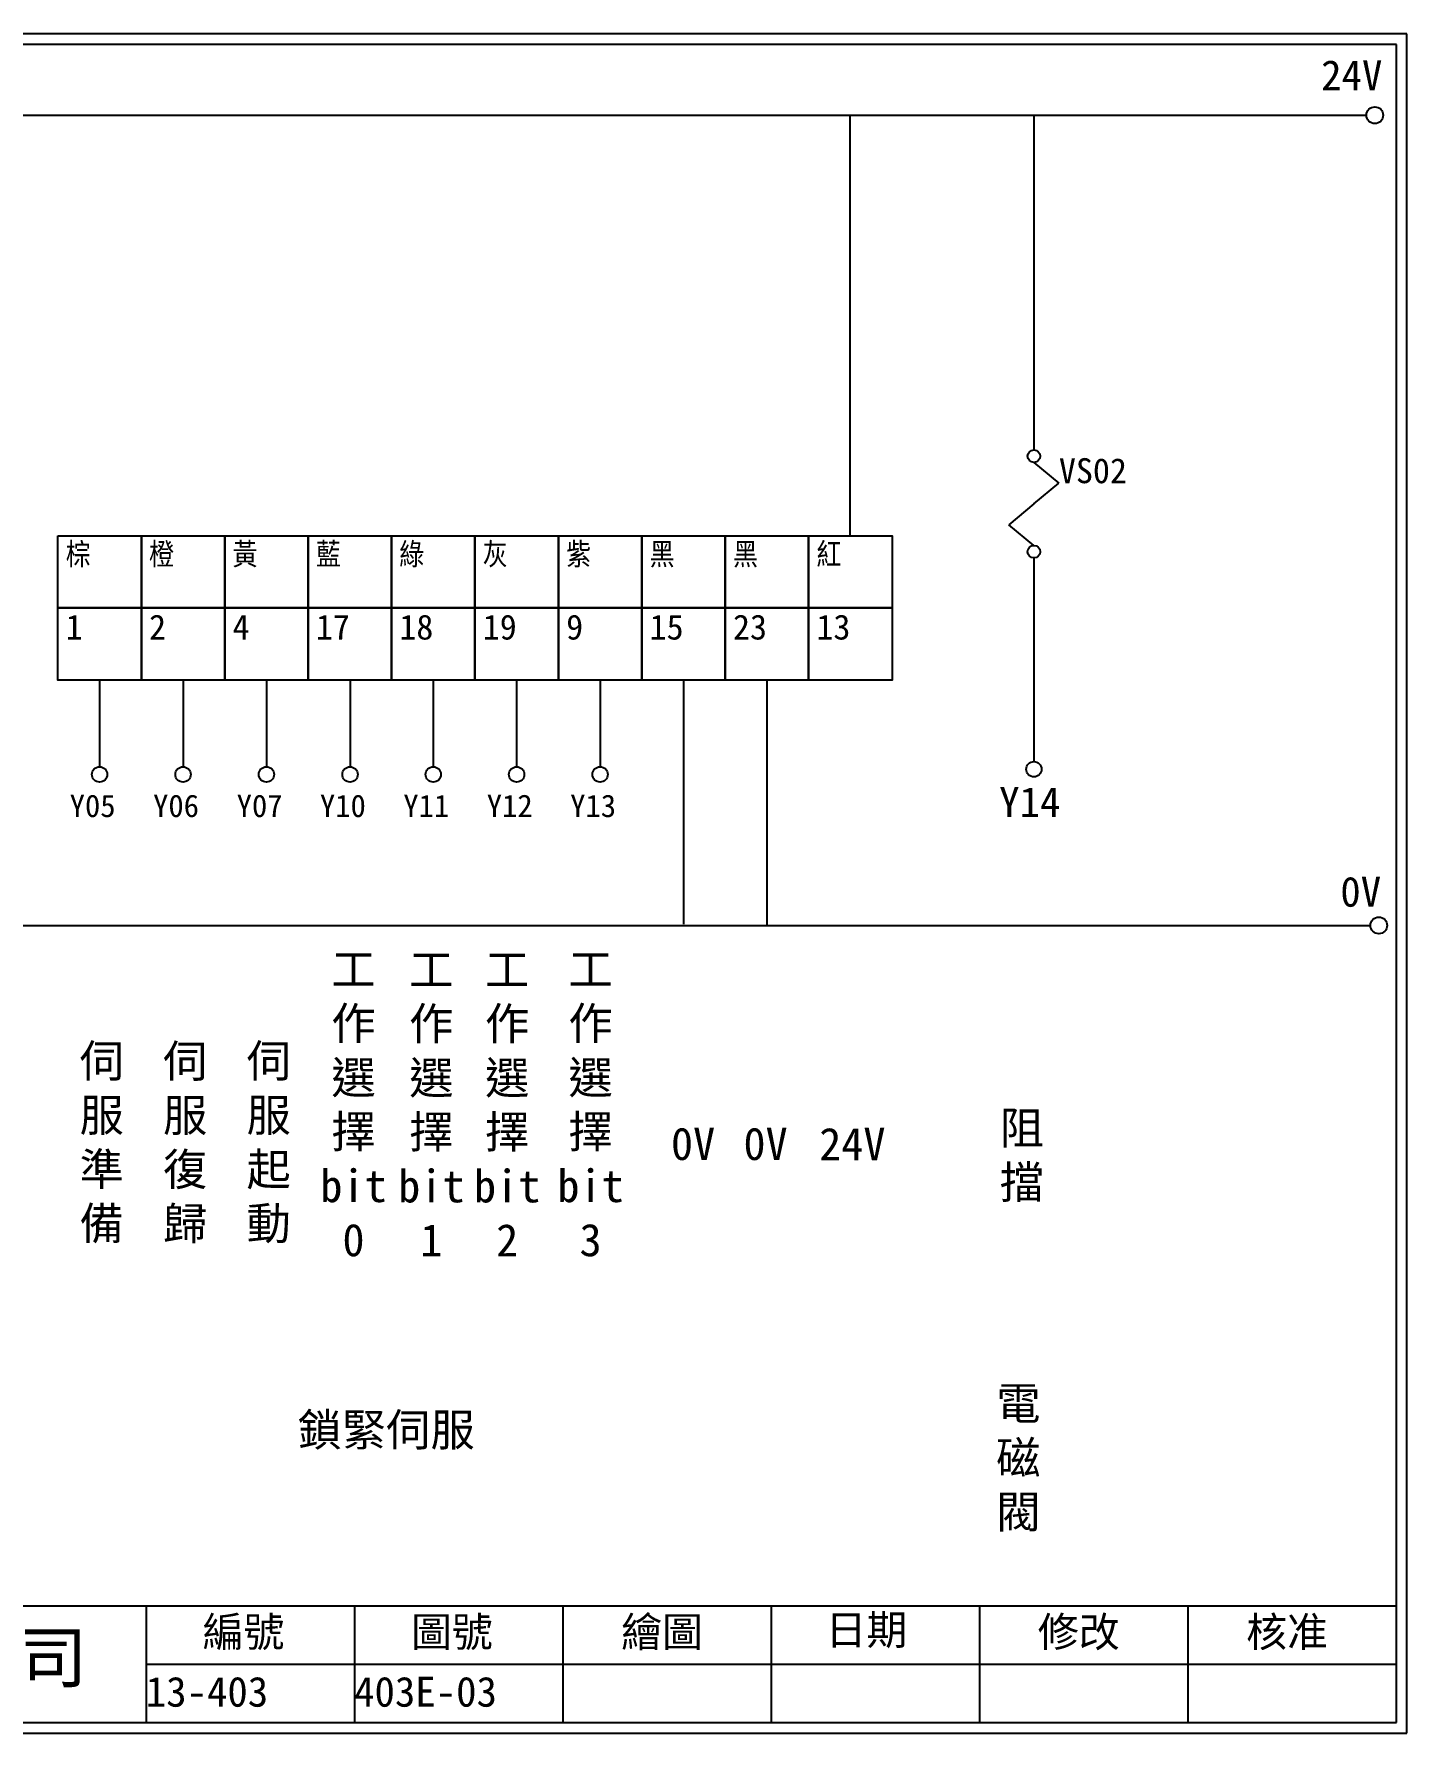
# Model space of a CAD drawing. Extents: x 926 to 1213, y 3 to 207.
# Drawn here: x 1048 to 1212.7, y 3 to 207 of the extents above; entities that cross this region are included whole.
import ezdxf

# ---------------------------------------------------------------- set-up
doc = ezdxf.new("R2010")
doc.units = 0
doc.layers.get('0').update_dxf_attribs({"linetype": 'CONTINUOUS'})
doc.layers.add('圖框層', color=7, linetype='CONTINUOUS')
doc.layers.add('標尺寸層', color=3, linetype='CONTINUOUS')
doc.styles.add('CNS', font='romanc.shx', dxfattribs={"bigfont": 'chineset.shx'})
doc.styles.add('STSL', font='KAIU.TTF')

msp = doc.modelspace()

# ---------------------------------------------------------------- linework, layer by layer
for p, q in [((1145.94, 146.73), (1145.94, 197.22)), ((1055.85, 129.4), (1055.85, 119)), ((1065.86, 129.4), (1065.86, 119)), ((1075.87, 129.4), (1075.87, 119)), ((1085.9, 129.4), (1085.9, 119)), ((1095.89, 129.4), (1095.89, 119)), ((1105.9, 129.4), (1105.9, 119)), ((1115.91, 129.4), (1115.91, 119)), ((1125.92, 129.4), (1125.92, 100.11)), ((1135.93, 129.4), (1135.93, 99.96))]:
    msp.add_line(p, q)
for points in [[(1050.85, 146.73), (1060.86, 146.73), (1060.86, 138.07), (1050.85, 138.07)], [(1060.86, 146.73), (1070.87, 146.73), (1070.87, 138.07), (1060.86, 138.07)], [(1070.87, 146.73), (1080.88, 146.73), (1080.88, 138.07), (1070.87, 138.07)], [(1080.88, 146.73), (1090.89, 146.73), (1090.89, 138.07), (1080.88, 138.07)], [(1090.89, 146.73), (1100.9, 146.73), (1100.9, 138.07), (1090.89, 138.07)], [(1100.9, 146.73), (1110.91, 146.73), (1110.91, 138.07), (1100.9, 138.07)], [(1110.91, 146.73), (1120.92, 146.73), (1120.92, 138.07), (1110.91, 138.07)], [(1120.92, 146.73), (1130.93, 146.73), (1130.93, 138.07), (1120.92, 138.07)], [(1130.93, 146.73), (1140.94, 146.73), (1140.94, 138.07), (1130.93, 138.07)], [(1140.94, 146.73), (1150.95, 146.73), (1150.95, 138.07), (1140.94, 138.07)], [(1050.85, 138.07), (1060.86, 138.07), (1060.86, 129.4), (1050.85, 129.4)], [(1060.86, 138.07), (1070.87, 138.07), (1070.87, 129.4), (1060.86, 129.4)], [(1070.87, 138.07), (1080.88, 138.07), (1080.88, 129.4), (1070.87, 129.4)], [(1080.88, 138.07), (1090.89, 138.07), (1090.89, 129.4), (1080.88, 129.4)], [(1090.89, 138.07), (1100.9, 138.07), (1100.9, 129.4), (1090.89, 129.4)], [(1100.9, 138.07), (1110.91, 138.07), (1110.91, 129.4), (1100.9, 129.4)], [(1110.91, 138.07), (1120.92, 138.07), (1120.92, 129.4), (1110.91, 129.4)], [(1120.92, 138.07), (1130.93, 138.07), (1130.93, 129.4), (1120.92, 129.4)], [(1130.93, 138.07), (1140.94, 138.07), (1140.94, 129.4), (1130.93, 129.4)], [(1140.94, 138.07), (1150.95, 138.07), (1150.95, 129.4), (1140.94, 129.4)]]:
    msp.add_lwpolyline(points, close=True)
for centre in [(1208.88, 197.22), (1209.36, 99.96)]:
    msp.add_circle(centre, 1)
at = {"layer": '圖框層', "color": 7}
for p, q in [((1212.74, 206.97), (925.74, 206.97)), ((1212.74, 3), (1212.74, 206.97)), ((1211.49, 205.72), (926.99, 205.72)), ((1211.49, 4.25), (1211.49, 205.72)), ((926.99, 18.25), (1211.49, 18.25)), ((1061.49, 4.25), (1061.49, 18.25)), ((1086.49, 4.25), (1086.49, 18.25)), ((1111.49, 4.25), (1111.49, 18.25)), ((1136.49, 4.25), (1136.49, 18.25)), ((1161.49, 4.25), (1161.49, 18.25)), ((1186.49, 4.25), (1186.49, 18.25)), ((1061.49, 11.25), (1211.49, 11.25)), ((926.99, 4.25), (1211.49, 4.25)), ((925.74, 3), (1212.74, 3))]:
    msp.add_line(p, q, dxfattribs=at)
at = {"layer": '標尺寸層', "color": 7}
for p, q in [((930.28, 197.22), (1207.88, 197.22)), ((1167.97, 197.22), (1167.97, 157.03)), ((1167.97, 155.53), (1170.97, 153.04)), ((1167.97, 150.55), (1170.97, 153.04)), ((1167.97, 150.55), (1164.97, 148.06)), ((1167.97, 145.57), (1164.97, 148.06)), ((1167.97, 144.07), (1167.97, 119.62)), ((930.49, 99.96), (1208.36, 99.96))]:
    msp.add_line(p, q, dxfattribs=at)
for centre, radius in [((1167.97, 156.28), 0.751), ((1167.97, 144.82), 0.751), ((1055.85, 118.08), 0.92), ((1065.86, 118.08), 0.92), ((1075.87, 118.08), 0.92), ((1085.9, 118.08), 0.92), ((1095.89, 118.08), 0.92), ((1105.9, 118.08), 0.92), ((1115.91, 118.08), 0.92), ((1167.97, 118.7), 0.92)]:
    msp.add_circle(centre, radius, dxfattribs=at)

# ---------------------------------------------------------------- texts
at = {"char_height": 3, "width": 8.2913, "attachment_point": 1}
for s, insert in [('{\\Fromanc,chineset|c136;棕}', (1051.78, 145.93)), ('{\\Fromanc,chineset|c136;橙}', (1061.79, 145.93)), ('{\\Fromanc,chineset|c136;黃}', (1071.8, 145.93)), ('{\\Fromanc,chineset|c136;藍}', (1081.81, 145.93)), ('{\\Fromanc,chineset|c136;綠}', (1091.82, 145.93)), ('{\\Fromanc,chineset|c136;灰}', (1101.83, 145.93)), ('{\\Fromanc,chineset|c136;紫}', (1111.84, 145.93)), ('{\\Fromanc,chineset|c136;黑}', (1121.85, 145.93)), ('{\\Fromanc,chineset|c136;黑}', (1131.86, 145.93)), ('{\\Fromanc,chineset|c136;紅}', (1141.87, 145.93)), ('1', (1051.78, 137.27)), ('2', (1061.79, 137.27)), ('4', (1071.8, 137.27)), ('17', (1081.81, 137.27)), ('18', (1091.82, 137.27)), ('19', (1101.83, 137.27)), ('9', (1111.84, 137.27)), ('15', (1121.85, 137.27)), ('23', (1131.86, 137.27)), ('13', (1141.87, 137.27))]:
    msp.add_mtext(s, dxfattribs=dict(at, insert=insert))
at = {"layer": '圖框層', "color": 4, "style": 'STSL'}
for s, height, p in [('24V', 3.6, (1202.44, 200.22)), ('VS02', 3, (1170.97, 153.04)), ('Y14', 3.6, (1163.8, 112.96)), ('Y05', 2.7, (1052.26, 112.96)), ('Y06', 2.7, (1062.27, 112.96)), ('Y07', 2.7, (1072.3, 112.96)), ('Y10', 2.7, (1082.29, 112.96)), ('Y11', 2.7, (1092.3, 112.96)), ('Y12', 2.7, (1102.31, 112.96)), ('Y13', 2.7, (1112.32, 112.96)), ('0V', 3.6, (1204.74, 102.2)), ('編號', 3.6, (1068.21, 13.34)), ('圖號', 3.6, (1093.21, 13.34)), ('繪圖', 3.6, (1118.44, 13.34)), ('日期', 3.6, (1142.96, 13.59)), ('修改', 3.6, (1168.44, 13.34)), ('核准', 3.6, (1193.44, 13.34)), ('泓陞自動化科技有限公司', 6, (964.35, 9.08)), ('13-403', 3.6, (1061.39, 6.16)), ('403E-03', 3.6, (1086.39, 6.16))]:
    msp.add_text(s, height=height, dxfattribs=at).set_placement(p)
at = {"layer": '標尺寸層', "color": 7, "char_height": 3.9, "attachment_point": 5, "style": 'CNS'}
for s, insert, width in [('{\\fDFKai-SB|b0|i0|c136|p65;工作選擇bit\\P0}', (1086.32, 78.41), 8.6627), ('{\\fDFKai-SB|b0|i0|c136|p65;工作選擇bit\\P1}', (1095.66, 78.41), 8.6627), ('{\\fDFKai-SB|b0|i0|c136|p65;工作選擇bit\\P2}', (1104.76, 78.41), 8.6627), ('{\\fDFKai-SB|b0|i0|c136|p65;工作選擇bit\\P3}', (1114.77, 78.41), 8.6627), ('{\\fDFKai-SB|b0|i0|c136|p65;伺服\\P準備}', (1056.11, 73.71), 8.6627), ('{\\fDFKai-SB|b0|i0|c136|p65;伺服\\P復歸}', (1066.12, 73.71), 8.6627), ('{\\fDFKai-SB|b0|i0|c136|p65;伺服起動}', (1076.15, 73.71), 8.6627), ('{\\fDFKai-SB|b0|i0|c136|p65;阻擋}', (1166.53, 72.17), 2.8481), ('{\\fDFKai-SB|b0|i0|c136|p65;0V}', (1127.07, 73.71), 8.6627), ('{\\fDFKai-SB|b0|i0|c136|p65;0V}', (1135.77, 73.71), 8.6627), ('{\\fDFKai-SB|b0|i0|c136|p65;24V}', (1146.18, 73.71), 8.6627), ('{\\fDFKai-SB|b0|i0|c136|p65;電磁閥}', (1166.1, 35.84), 8.6627), ('{\\fDFKai-SB|b0|i0|c136|p65;鎖緊伺服}', (1090.24, 39.18), 27.7582)]:
    msp.add_mtext(s, dxfattribs=dict(at, insert=insert, width=width))

doc.saveas('drawing.dxf')
